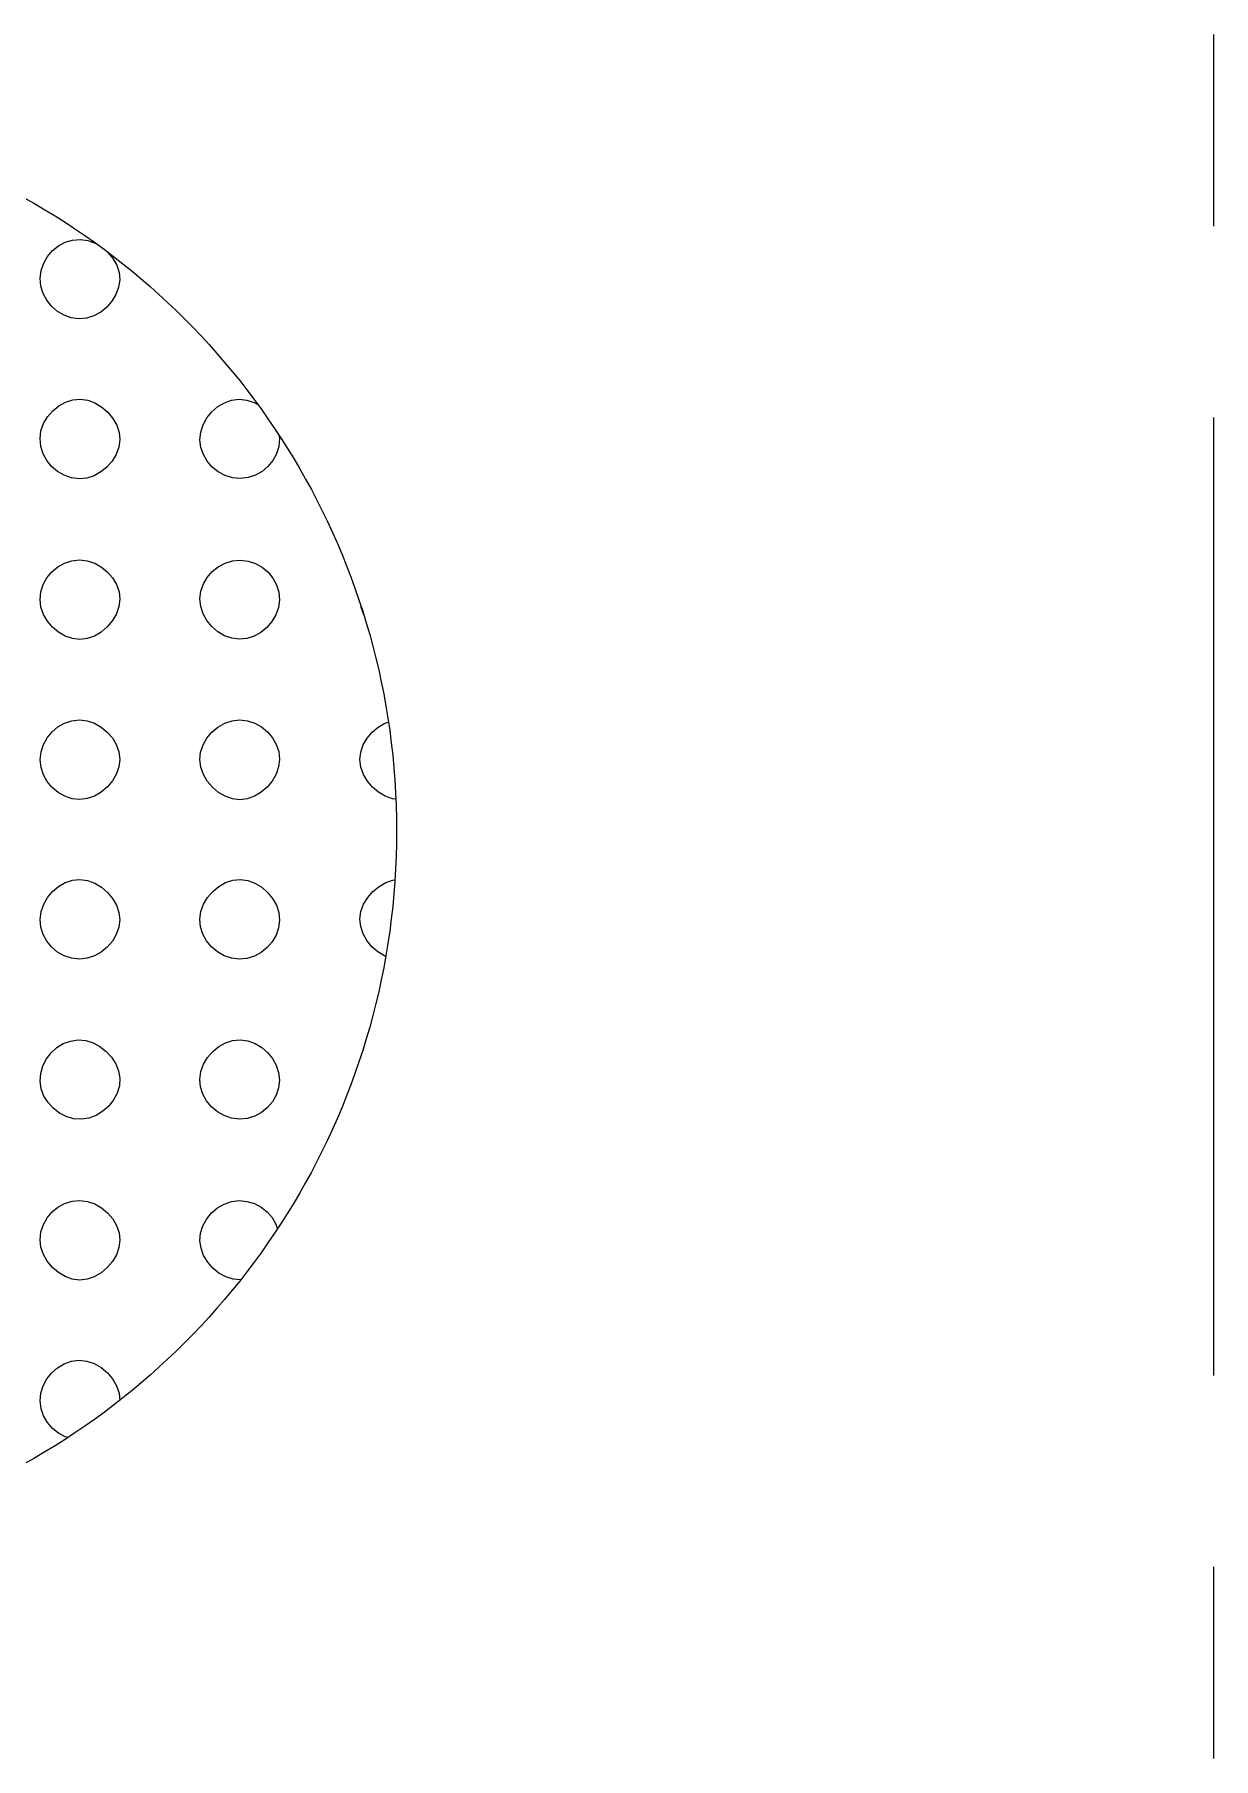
# Model space of a CAD drawing. Extents: x 18 to 189, y 50 to 250.
# Drawn here: x 41.51 to 57.15, y 121.55 to 144.41 of the extents above; entities that cross this region are included whole.
import ezdxf

# ---------------------------------------------------------------- set-up
doc = ezdxf.new("R2010")
doc.units = 0
doc.layers.add('FOLD', color=1, linetype='CONTINUOUS')
doc.layers.add('PATTERN', color=8, linetype='CONTINUOUS')

msp = doc.modelspace()

# ---------------------------------------------------------------- linework, layer by layer
at = {"layer": 'FOLD'}
for points in [[(57.1482, 144.4061), (57.1482, 141.8661)], [(57.1482, 139.3261), (57.1482, 126.6261)], [(57.1482, 124.0861), (57.1482, 121.5461)]]:
    msp.add_lwpolyline(points, dxfattribs=at)
at = {"layer": 'PATTERN'}
for points in [[(41.378, 142.2412), (41.5154, 142.1632), (41.6513, 142.0831), (41.7858, 142.0008), (41.9188, 141.9163), (42.0504, 141.8298), (42.1804, 141.7412), (42.3089, 141.6505), (42.4358, 141.5577), (42.5611, 141.463), (42.6849, 141.3663), (42.807, 141.2676), (42.9274, 141.1669), (43.0461, 141.0644), (43.1632, 140.9599), (43.2785, 140.8536), (43.3921, 140.7454), (43.5039, 140.6354), (43.6139, 140.5236), (43.722, 140.41), (43.8283, 140.2947), (43.9328, 140.1777), (44.0353, 140.0589), (44.136, 139.9385), (44.2347, 139.8164), (44.3314, 139.6926), (44.4261, 139.5673), (44.5188, 139.4404), (44.6095, 139.3119), (44.6981, 139.1818), (44.7847, 139.0503), (44.8691, 138.9173), (44.9514, 138.7828), (45.0315, 138.6468), (45.1095, 138.5095), (45.1852, 138.3707), (45.2587, 138.2306), (45.33, 138.0891), (45.399, 137.9463), (45.4657, 137.8022), (45.53, 137.6568), (45.592, 137.5102), (45.6517, 137.3623), (45.7089, 137.2133), (45.7638, 137.063), (45.8162, 136.9116), (45.8661, 136.7591), (45.9135, 136.6054), (45.9584, 136.4507), (46.0008, 136.2949), (46.0406, 136.1381), (46.0779, 135.9802), (46.1125, 135.8214), (46.1445, 135.6616), (46.1738, 135.5009), (46.2005, 135.3392), (46.2244, 135.1766), (46.2456, 135.0132), (46.2641, 134.8489), (46.2798, 134.6838), (46.2927, 134.5179), (46.3027, 134.3512), (46.31, 134.1838), (46.3143, 134.0156), (46.3158, 133.8468), (46.3143, 133.6779), (46.31, 133.5098), (46.3027, 133.3423), (46.2927, 133.1756), (46.2798, 133.0097), (46.2641, 132.8446), (46.2456, 132.6804), (46.2244, 132.5169), (46.2005, 132.3544), (46.1738, 132.1927), (46.1445, 132.032), (46.1125, 131.8722), (46.0779, 131.7133), (46.0406, 131.5555), (46.0008, 131.3986), (45.9584, 131.2429), (45.9135, 131.0881), (45.8661, 130.9345), (45.8162, 130.7819), (45.7638, 130.6305), (45.7089, 130.4803), (45.6517, 130.3312), (45.592, 130.1834), (45.53, 130.0368), (45.4657, 129.8914), (45.399, 129.7473), (45.33, 129.6045), (45.2587, 129.463), (45.1852, 129.3229), (45.1095, 129.1841), (45.0315, 129.0467), (44.9514, 128.9108), (44.8691, 128.7763), (44.7847, 128.6433), (44.6981, 128.5117), (44.6095, 128.3817), (44.5188, 128.2532), (44.4261, 128.1263), (44.3314, 128.0009), (44.2347, 127.8772), (44.136, 127.7551), (44.0353, 127.6347), (43.9328, 127.5159), (43.8283, 127.3988), (43.722, 127.2835), (43.6139, 127.1699), (43.5039, 127.0581), (43.3921, 126.9481), (43.2785, 126.84), (43.1632, 126.7336), (43.0461, 126.6292), (42.9274, 126.5266), (42.807, 126.426), (42.6849, 126.3273), (42.5611, 126.2306), (42.4358, 126.1358), (42.3089, 126.0431), (42.1804, 125.9524), (42.0504, 125.8638), (41.9188, 125.7772), (41.7858, 125.6928), (41.6513, 125.6105), (41.5154, 125.5304), (41.378, 125.4524)], [(41.5901, 141.1742), (41.6028, 141.2774), (41.6359, 141.3744), (41.6869, 141.4628), (41.7533, 141.54), (41.8325, 141.6036), (41.922, 141.6513), (42.0193, 141.6805), (42.1218, 141.6889), (42.2227, 141.6744), (42.3194, 141.639), (42.3473, 141.6224)], [(42.4791, 141.5249), (42.4882, 141.5171), (42.5543, 141.4367), (42.6043, 141.3474), (42.6353, 141.2522), (42.6442, 141.154), (42.6298, 141.0534), (42.5944, 140.9575), (42.541, 140.8692), (42.4723, 140.7912), (42.3914, 140.7262), (42.3009, 140.677), (42.2039, 140.6463), (42.1031, 140.6369), (42.0011, 140.6498), (41.9052, 140.6834), (41.8177, 140.7349), (41.7409, 140.8019), (41.6774, 140.8819), (41.6295, 140.9723), (41.5996, 141.0705), (41.5901, 141.1742)], [(44.2439, 138.518), (44.1401, 138.5281), (44.0418, 138.5586), (43.9514, 138.607), (43.8716, 138.671), (43.8048, 138.7479), (43.7536, 138.8355), (43.7205, 138.9313), (43.708, 139.0327), (43.7185, 139.1341), (43.7502, 139.2317), (43.8004, 139.3225), (43.8661, 139.4034), (43.9446, 139.4716), (44.0329, 139.524), (44.1282, 139.5576), (44.2277, 139.5696), (44.3287, 139.5585), (44.4254, 139.5266), (44.4765, 139.498)], [(44.7552, 139.0947), (44.7614, 139.0471), (44.7522, 138.9439), (44.7223, 138.8463), (44.6742, 138.757), (44.6102, 138.6782), (44.5328, 138.6125), (44.4444, 138.5622), (44.3473, 138.5299), (44.2439, 138.518)], [(45.8808, 136.7098), (45.8465, 136.8061), (45.8439, 136.8253)], [(46.3058, 134.2661), (46.2607, 134.2718), (46.165, 134.3055), (46.0759, 134.3576), (45.9961, 134.4252), (45.9286, 134.5054), (45.8764, 134.5953), (45.8424, 134.6918), (45.8295, 134.7921), (45.8402, 134.8916), (45.8726, 134.9872), (45.9238, 135.0761), (45.9908, 135.1553), (46.0707, 135.2218), (46.1605, 135.2727), (46.2074, 135.2884)], [(46.1718, 132.1851), (46.155, 132.191), (46.0657, 132.2432), (45.9867, 132.3107), (45.9208, 132.3906), (45.8708, 132.4801), (45.8395, 132.5763), (45.8295, 132.6764), (45.8432, 132.7763), (45.8785, 132.8728), (45.9323, 132.9626), (46.0013, 133.0427), (46.0823, 133.1099), (46.172, 133.1609), (46.2674, 133.1927), (46.2932, 133.1952)], [(44.2458, 127.8918), (44.1467, 127.9012), (44.0502, 127.9324), (43.96, 127.9824), (43.8791, 128.0483), (43.8104, 128.1272), (43.7571, 128.216), (43.7219, 128.312), (43.7081, 128.4121), (43.7173, 128.5136), (43.7479, 128.6105), (43.797, 128.7002), (43.8619, 128.7799), (43.9401, 128.8468), (44.0287, 128.8982), (44.1251, 128.9313), (44.2267, 128.9434)], [(44.2267, 128.9434), (44.3317, 128.9335), (44.4303, 128.904), (44.5201, 128.8569), (44.5991, 128.7944), (44.6648, 128.7185), (44.7153, 128.6314), (44.7362, 128.5701)], [(41.5891, 126.2872), (41.5994, 126.3904), (41.6303, 126.4888), (41.6792, 126.5798), (41.7434, 126.6605), (41.8205, 126.7284), (41.9078, 126.7805), (42.0027, 126.8143), (42.1028, 126.827), (42.2067, 126.8162), (42.3065, 126.783), (42.399, 126.7305), (42.4812, 126.6618), (42.5499, 126.5798), (42.6022, 126.4877), (42.6349, 126.3886), (42.644, 126.2954)], [(41.9554, 125.8012), (41.921, 125.8116), (41.8308, 125.8595), (41.7512, 125.9233), (41.6847, 126.0004), (41.6338, 126.0883), (41.6011, 126.1848), (41.5891, 126.2872)]]:
    msp.add_lwpolyline(points, dxfattribs=at)
for points in [[(42.1066, 138.5156), (42.0031, 138.5285), (41.9061, 138.5615), (41.8177, 138.6122), (41.7403, 138.6783), (41.6762, 138.7574), (41.6278, 138.8471), (41.5974, 138.9451), (41.5873, 139.049), (41.5998, 139.1492), (41.6341, 139.2457), (41.6869, 139.3354), (41.7552, 139.4151), (41.8357, 139.4817), (41.9254, 139.5322), (42.0211, 139.5634), (42.1196, 139.5722), (42.2195, 139.5571), (42.3161, 139.5206), (42.406, 139.4659), (42.4862, 139.3963), (42.5535, 139.315), (42.6047, 139.2254), (42.6366, 139.1307), (42.646, 139.0342), (42.6317, 138.9331), (42.5966, 138.8369), (42.5434, 138.7484), (42.4751, 138.6702), (42.3944, 138.6052), (42.3042, 138.5559), (42.2073, 138.5251)], [(41.5874, 136.9139), (41.5979, 137.0162), (41.6292, 137.1132), (41.6788, 137.2022), (41.7442, 137.2807), (41.8227, 137.3461), (41.9118, 137.3959), (42.009, 137.4274), (42.1116, 137.4382), (42.2143, 137.4265), (42.3123, 137.3943), (42.4028, 137.344), (42.4831, 137.2785), (42.5504, 137.2005), (42.6019, 137.1125), (42.6348, 137.0174), (42.6464, 136.9178), (42.6343, 136.8199), (42.6, 136.724), (42.5468, 136.6337), (42.4781, 136.5523), (42.3972, 136.4832), (42.3076, 136.4297), (42.2126, 136.3953), (42.1155, 136.3834), (42.0159, 136.3953), (41.9202, 136.4285), (41.8311, 136.4802), (41.7517, 136.5474), (41.6847, 136.6273), (41.6331, 136.717), (41.5997, 136.8135)], [(44.7614, 136.9102), (44.7484, 136.8085), (44.7145, 136.7116), (44.6626, 136.6223), (44.5954, 136.5433), (44.5157, 136.4774), (44.4265, 136.4276), (44.3305, 136.3965), (44.2304, 136.387), (44.129, 136.4003), (44.0325, 136.4344), (43.9437, 136.4866), (43.8653, 136.5541), (43.7998, 136.6341), (43.7501, 136.7239), (43.7187, 136.8207), (43.7083, 136.9218), (43.7205, 137.0238), (43.7533, 137.12), (43.8043, 137.2079), (43.871, 137.285), (43.9506, 137.3488), (44.0407, 137.3968), (44.1387, 137.4265), (44.2421, 137.4354), (44.3471, 137.423), (44.4451, 137.3909), (44.5338, 137.3413), (44.611, 137.2765), (44.6746, 137.1988), (44.7223, 137.1103), (44.752, 137.0134)], [(42.111, 135.3172), (42.2121, 135.3056), (42.309, 135.2732), (42.3989, 135.2227), (42.479, 135.1567), (42.5464, 135.0782), (42.5984, 134.9898), (42.6321, 134.8944), (42.6448, 134.7947), (42.6337, 134.6963), (42.6005, 134.6005), (42.5482, 134.5106), (42.4803, 134.4298), (42.3998, 134.3612), (42.3099, 134.3081), (42.2139, 134.2736), (42.1149, 134.2609), (42.0141, 134.2721), (41.9178, 134.3044), (41.8289, 134.3552), (41.75, 134.4216), (41.6839, 134.5011), (41.6334, 134.5907), (41.601, 134.6879), (41.5896, 134.7898), (41.6008, 134.8934), (41.6323, 134.9911), (41.6817, 135.0806), (41.7465, 135.1593), (41.8243, 135.2248), (41.9126, 135.2745), (42.009, 135.3062)], [(44.2342, 135.3165), (44.3382, 135.3051), (44.4363, 135.2736), (44.526, 135.2243), (44.6048, 135.1596), (44.6704, 135.0818), (44.7202, 134.9935), (44.7518, 134.897), (44.7627, 134.7947), (44.7508, 134.6942), (44.7174, 134.5972), (44.6658, 134.5067), (44.5988, 134.4258), (44.5195, 134.3575), (44.4309, 134.3051), (44.336, 134.2714), (44.2378, 134.2595), (44.1383, 134.2713), (44.0425, 134.3046), (43.9532, 134.3564), (43.8733, 134.4237), (43.8057, 134.5038), (43.7534, 134.5937), (43.7192, 134.6904), (43.7061, 134.7912), (43.7166, 134.8906), (43.7488, 134.9863), (43.7998, 135.0752), (43.8667, 135.1545), (43.9466, 135.2212), (44.0364, 135.2723), (44.1333, 135.3051)], [(42.1093, 132.1459), (42.0056, 132.1572), (41.9084, 132.1888), (41.8199, 132.2383), (41.7426, 132.3034), (41.6786, 132.3818), (41.6303, 132.4711), (41.5999, 132.5691), (41.5897, 132.6733), (41.602, 132.7753), (41.6355, 132.873), (41.6872, 132.9633), (41.7541, 133.0433), (41.8333, 133.11), (41.9219, 133.1605), (42.0169, 133.1917), (42.1153, 133.2007), (42.2158, 133.1865), (42.3125, 133.1513), (42.4022, 133.0981), (42.4822, 133.03), (42.5494, 132.9498), (42.6009, 132.8607), (42.6337, 132.7655), (42.6448, 132.6673), (42.6324, 132.5678), (42.5986, 132.4724), (42.5463, 132.384), (42.4784, 132.3054), (42.3979, 132.2395), (42.3076, 132.1891), (42.2104, 132.1569)], [(44.2294, 132.1442), (44.1271, 132.1572), (44.03, 132.1909), (43.9408, 132.2425), (43.8622, 132.3093), (43.7967, 132.3889), (43.7472, 132.4784), (43.7162, 132.5753), (43.7063, 132.6769), (43.7196, 132.7768), (43.7547, 132.8732), (43.8083, 132.963), (43.8773, 133.043), (43.9583, 133.1101), (44.0482, 133.1611), (44.1436, 133.1928), (44.2414, 133.2022), (44.3418, 133.1878), (44.4377, 133.1525), (44.5263, 133.0991), (44.6049, 133.0306), (44.6707, 132.9498), (44.7208, 132.8597), (44.7525, 132.7632), (44.7628, 132.6631), (44.7505, 132.5613), (44.7172, 132.4648), (44.6658, 132.3763), (44.5988, 132.2984), (44.519, 132.2336), (44.4291, 132.1846), (44.3317, 132.1539)], [(42.0918, 131.0735), (42.1926, 131.0646), (42.2904, 131.0347), (42.382, 130.9865), (42.4645, 130.9227), (42.5351, 130.8461), (42.5907, 130.7594), (42.6284, 130.6653), (42.6453, 130.5665), (42.6389, 130.4668), (42.6105, 130.3702), (42.5629, 130.2797), (42.4989, 130.1982), (42.4212, 130.1288), (42.3327, 130.0744), (42.2362, 130.038), (42.1344, 130.0226), (42.0323, 130.0297), (41.9344, 130.0579), (41.8435, 130.1047), (41.7623, 130.1674), (41.6935, 130.2436), (41.6398, 130.3307), (41.6041, 130.4261), (41.589, 130.5274), (41.5963, 130.6311), (41.6245, 130.7301), (41.671, 130.8217), (41.7334, 130.9031), (41.8091, 130.9717), (41.8958, 131.0248), (41.9908, 131.0596)], [(44.2311, 130.0244), (44.1272, 130.0371), (44.0291, 130.0702), (43.9395, 130.1212), (43.8608, 130.1873), (43.7957, 130.2661), (43.7467, 130.3548), (43.7165, 130.451), (43.7076, 130.5518), (43.7216, 130.6543), (43.7563, 130.7518), (43.8088, 130.8415), (43.8765, 130.9206), (43.9563, 130.9864), (44.0454, 131.036), (44.141, 131.0666), (44.2403, 131.0754), (44.342, 131.0613), (44.4383, 131.0271), (44.5267, 130.9751), (44.6046, 130.9081), (44.6697, 130.8285), (44.7192, 130.7391), (44.7509, 130.6422), (44.7621, 130.5405), (44.751, 130.4382), (44.7191, 130.3418), (44.6689, 130.2538), (44.603, 130.1765), (44.5237, 130.1125), (44.4337, 130.0642), (44.3353, 130.0341)], [(41.5877, 128.4246), (41.5995, 128.5289), (41.6313, 128.6265), (41.681, 128.7153), (41.7461, 128.7928), (41.8244, 128.8569), (41.9136, 128.9053), (42.0112, 128.9358), (42.1151, 128.946), (42.2166, 128.9337), (42.3137, 128.9005), (42.4037, 128.8491), (42.4836, 128.7823), (42.5507, 128.7031), (42.6022, 128.6142), (42.6352, 128.5185), (42.6468, 128.4189), (42.6344, 128.3212), (42.5999, 128.226), (42.5465, 128.1364), (42.4776, 128.0557), (42.3964, 127.9873), (42.3062, 127.9344), (42.2104, 127.9003), (42.1123, 127.8883), (42.0147, 127.9008), (41.9199, 127.9354), (41.831, 127.9888), (41.7512, 128.0579), (41.6838, 128.1393), (41.632, 128.2297), (41.5989, 128.3259)]]:
    msp.add_lwpolyline(points, close=True, dxfattribs=at)

doc.saveas('drawing.dxf')
